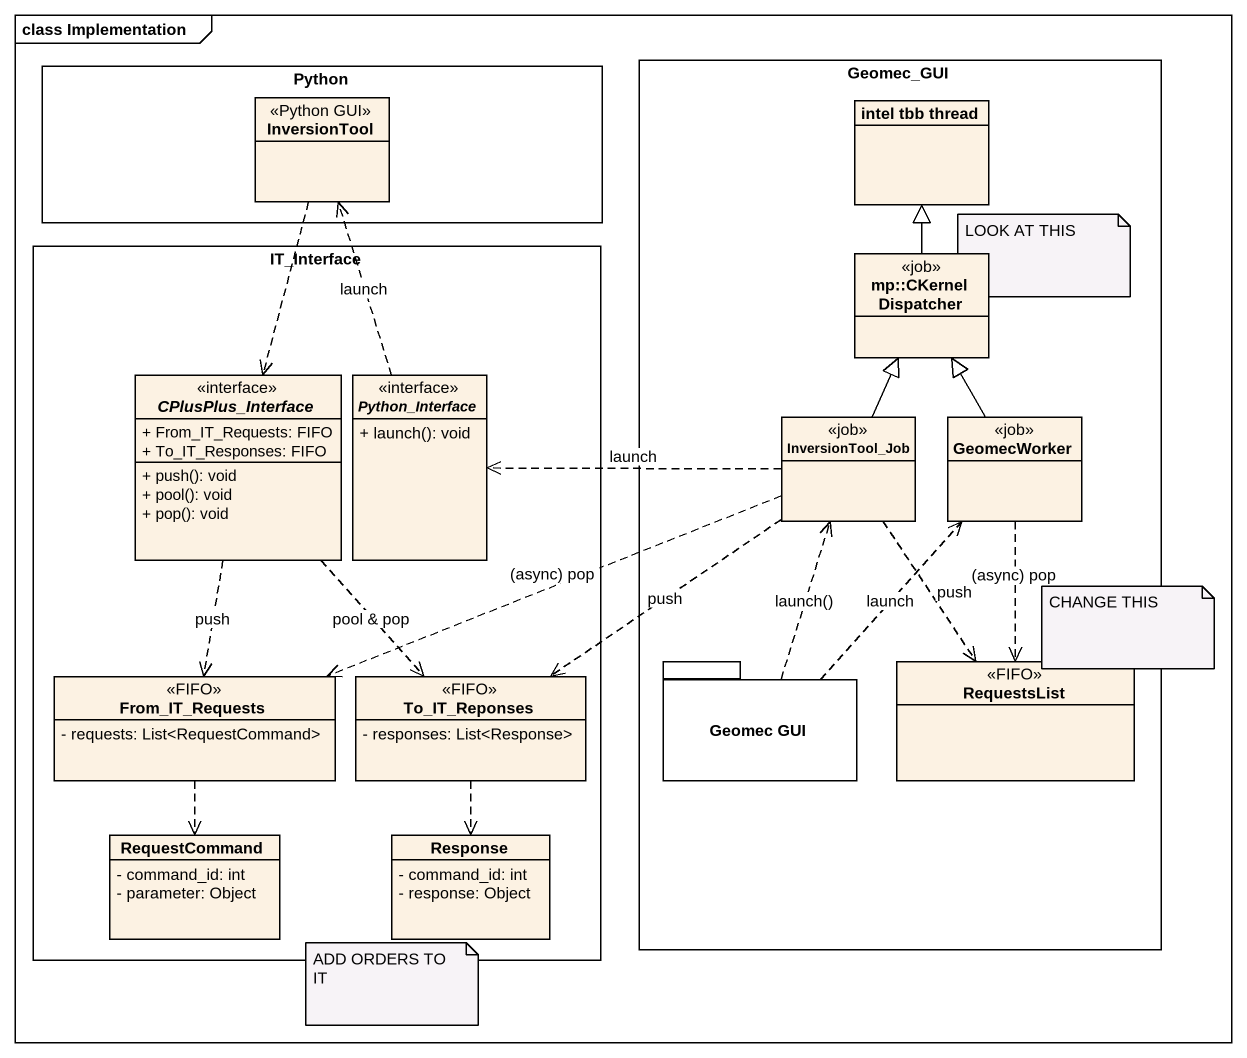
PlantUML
@startuml
mainframe class Implementation
hide circle
hide empty members
skinparam classAttributeIconSize 0
rectangle Python {
  class InversionTool <<Python GUI>>
}
rectangle Geomec_GUI {
  class "intel tbb thread" as intel_tbb_thread
  class "mp::CKernelDispatcher" as mp_CKernelDispatcher <<job>>
  class InversionTool_Job <<job>>
  class GeomecWorker <<job>>
  package "Geomec GUI" as Geomec_GUI_2 {
  }
  class RequestsList <<FIFO>>
}
rectangle IT_Interface {
  interface CPlusPlus_Interface {
    + From_IT_Requests: FIFO
    + To_IT_Responses: FIFO
    + push(): void
    + pool(): void
    + pop(): void
  }
  interface Python_Interface {
    + launch(): void
  }
  class From_IT_Requests <<FIFO>> {
    - requests: List<RequestCommand>
  }
  class To_IT_Reponses <<FIFO>> {
    - responses: List<Response>
  }
  class RequestCommand {
    - command_id: int
    - parameter: Object
  }
  class Response {
    - command_id: int
    - response: Object
  }
}
InversionTool ..> CPlusPlus_Interface
mp_CKernelDispatcher -up-|> intel_tbb_thread
CPlusPlus_Interface ..> From_IT_Requests : push
CPlusPlus_Interface ..> To_IT_Reponses : pool & pop
Python_Interface .up.> InversionTool : launch
InversionTool_Job -up-|> mp_CKernelDispatcher
InversionTool_Job .left.> Python_Interface : launch
InversionTool_Job .left.> From_IT_Requests : (async) pop
InversionTool_Job ..> To_IT_Reponses : push
InversionTool_Job ..> RequestsList : push
GeomecWorker -up-|> mp_CKernelDispatcher
GeomecWorker ..> RequestsList : (async) pop
From_IT_Requests ..> RequestCommand
To_IT_Reponses ..> Response
Geomec_GUI_2 .up.> InversionTool_Job : launch()
Geomec_GUI_2 .up.> GeomecWorker : launch
note as N1
  LOOK AT THIS
end note
note as N2
  CHANGE THIS
end note
note as N3
  ADD ORDERS TO IT
end note
@enduml
